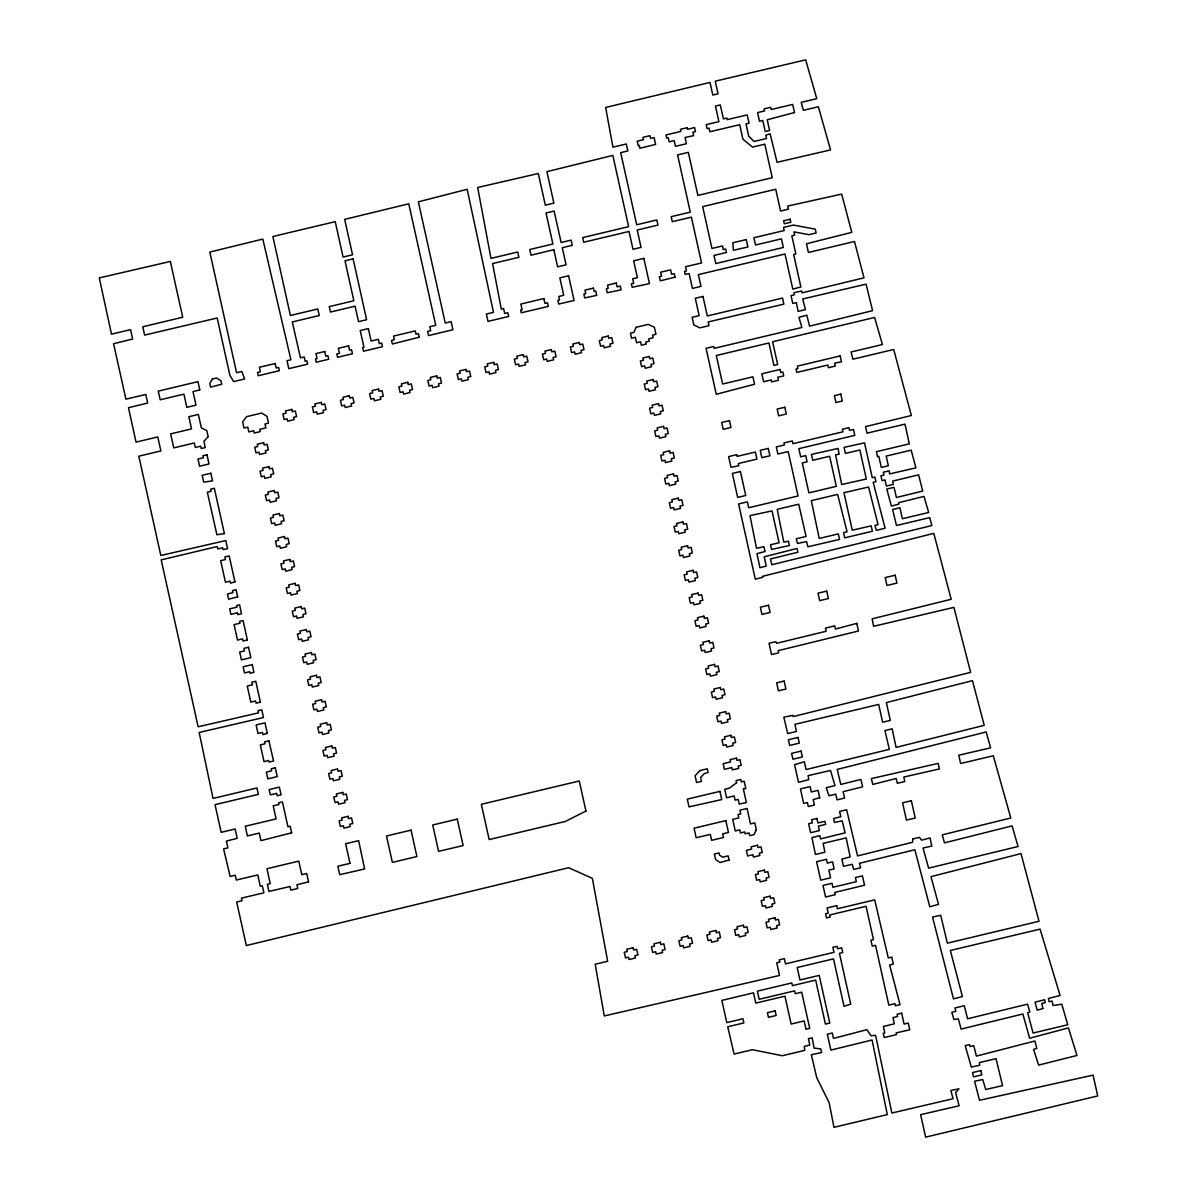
<?xml version="1.0" encoding="UTF-8"?>
<svg xmlns="http://www.w3.org/2000/svg" width="1197" height="1197" viewBox="0 0 1197 1197"><rect width="100%" height="100%" fill="white"/><g stroke="black" fill="none" stroke-linecap="round" stroke-linejoin="round"><path stroke-width="1.5" d="M912.907 838.932L912.503 842.299L857.561 855.915L846.623 809.756L839.606 811.431L840.803 816.788L833.785 818.464L834.444 822.489L842.149 820.828L845.112 832.858L820.529 838.902L819.81 835.611L811.94 837.661L815.441 854.478L824.883 852.234L823.147 843.376L846.174 837.885L850.169 856.947L841.865 859.117L843.481 866.374L852.249 864.279L853.626 869.411L860.643 867.75L859.431 863.306L914.852 849.75L929.8 906.772L938.508 904.348L930.982 876.653L1020.996 853.596L1039.011 921.271L947.351 943.176L940.692 915.286L932.538 917.037L953.47 998.897L962.418 996.547L950.343 950.478L1040.058 929.126L1060.093 995.5L1048.392 998.478L1049.111 1001.739L1052.088 1001.036L1053.091 1005.57L1061.799 1004.193L1067.754 1024.782L1033.086 1033.041L1027.684 1012.842L1029.809 1011.989L1027.595 1004.148L967.58 1018.782L964.228 1005.749L955.026 1007.934L955.79 1011.39L951.824 1012.333L953.904 1019.5L958.363 1018.797L961.086 1029.076L1022.866 1013.994L1029.615 1038.233L1068.442 1027.909L1076.971 1055.47L1038.637 1065.091L1033.535 1049.41L1036.797 1048.422L1034.911 1041.016L976.408 1056.098L973.76 1045.669L970.034 1046.552L969.6 1044.607L965.246 1045.639L971.306 1067.096L979.715 1065.225L979.46 1062.577L996.039 1058.627L1002.547 1085.634L985.744 1089.509L982.737 1079.544L974.597 1081.235L979.49 1100.282L1093.056 1075.13L1097.724 1095.928L925.625 1137.15L920.628 1114.661L959.156 1105.759L955.595 1092.696L958.977 1088.806L950.867 1090.482L953.021 1098.726L891.855 1113.015L875.606 1035.315L871.087 1035.779L866.837 1029.689L833.501 1038.398L832.304 1033.011L827.336 1034.193L830.868 1050.083L872.074 1040.013L887.306 1114.616L833.95 1127.32L829.162 1102.721L816.728 1077.629L811.327 1054.737L821.621 1052.537L820.798 1048.871L814.11 1048.153L812.15 1037.814L808.424 1038.697L809.83 1045.056L804.249 1046.387L804.803 1050.368L782.299 1055.724L752.404 1049.709L734.105 1054.063L727.731 1026.772L743.861 1022.926L742.933 1018.767L726.803 1022.612L721.866 1000.378L753.512 992.837L755.786 1003.101L784.948 996.173L791.127 1024.034L804.16 1020.936L806 1029.24L809.726 1028.358L801.691 992.178L795.227 993.719L794.584 990.862L759.182 999.286L757.372 991.146L791.816 982.946L792.414 985.64L815.666 980.104L825.436 1024.093L829.775 1023.061L819.197 975.405L799.97 979.984L797.202 967.52L833.501 958.872L844.02 1006.303L850.738 1004.178L839.456 953.351L842.718 952.573L841.656 947.8L837.616 948.757L837.077 946.318L832.888 947.321L834.01 952.318L785.501 963.869L784.334 958.617L779.322 959.799L779.816 961.999L776.718 962.747L779.531 975.45L604.29 1015.954L595.193 964.243L607.642 961.281L592.365 878.344L568.62 867.72L246.343 945.54L236.677 901.999L241.989 900.728L241.42 898.154L263.879 892.812L262.352 885.885L260.303 886.379L257.774 874.947L236.333 880.049L235.255 875.216L230.153 876.443L223.6 848.853L227.894 847.835L226.383 841.072L237.186 838.334L235.106 828.997L221.161 832.319L215.026 804.668L258.357 794.359L256.951 787.985L213.036 798.429L199.166 732.474L263.49 717.527L261.784 709.806L257.998 710.704L258.462 712.888L198.133 726.774L161.191 559.882L217.226 546.535L217.764 548.944L222.672 547.777L223.076 549.588L227.58 548.645L225.784 540.565L160.817 555.483L138.822 456.192L160.877 450.94L157.78 436.935L136.039 442.112L128.468 407.713L147.68 403.015L145.78 394.456L125.924 399.185L113.58 343.719L132.672 339.035L130.578 329.639L111.501 334.172L99.276 277.913L170.333 261.455L182.707 317.235L142.787 326.781L144.628 335.085L217.181 317.998L229.914 375.379L233.684 381.574L244.652 378.97L241.839 371.444L236.572 372.701L209.819 252.058L262.816 239.086L290.916 359.758L287.026 360.716L288.776 368.646L307.644 364.157L306.926 360.866L305.16 361.285L304.203 356.96L300.477 357.858L292.277 321.963L319.255 315.544L317.804 308.976L290.392 315.499L272.871 236.512L335.235 221.669L343.075 257.056L352.546 254.811L344.676 219.365L408.776 203.804L435.738 325.3L429.813 326.706L430.696 330.686L427.628 331.419L428.541 335.564L452.93 329.729L451.134 321.664L445.239 323.055L418.352 201.829L467.174 189.306L493.493 312.357L486.341 314.018L487.987 321.38L508.71 316.457L507.752 312.716L504.7 313.494L503.593 308.512L501.289 309.065L492.58 263.549L518.899 257.295L517.732 252.013L490.979 258.387L477.678 187.495L538.306 173.52L545.323 205.151L553.882 203.116L546.909 171.65L612.819 155.415L628.62 226.667L582.715 237.59L583.747 242.243L629.038 231.455L632.989 249.305L641.053 247.375L637.208 230.033L657.991 225.081L656.854 219.949L636.684 224.752L620.689 152.647L627.827 150.942L626.285 143.984L612.939 147.156L605.637 107.461L710.001 82.443L712.799 95.057L718.065 93.8L715.267 81.187L805.671 59.85L816.758 98.648L801.242 102.344L803.337 110.333L818.374 106.757L830.553 149.924L777.048 162.283L770.12 133.81L765.811 135.201L766.544 138.493L754.035 141.47L748.709 136.189L745.985 123.904L749.053 123.186L747.212 114.882L727.252 119.64L726.908 118.084L723.407 118.907L720.295 104.917L715.477 106.069L718.918 121.615L706.2 124.653L707.083 128.618L709.058 128.154L709.866 131.775L739.701 124.683L742.918 139.196L752.524 147.096L764.808 144.179L772.245 177.71L697.881 195.41L688.335 152.363L677.592 154.922L690.28 212.138L671.188 216.672L672.31 221.684L691.387 217.151L701.547 262.951L685.537 266.751L686.465 270.911L684.489 271.375L685.178 274.487L689.128 273.544L692.42 288.402L700.978 286.367L698.36 274.622L785.008 254.003L792.788 289.09L800.868 286.981L793.656 254.482L795.855 253.973L791.83 235.824L794.673 235.136L793.955 231.859L808.888 234.672L816.13 232.951L815.292 229.151L793.372 225.081L783.496 227.43L784.185 230.542L753.915 237.739L755.531 245.011L781.417 238.846L783.332 247.48L715.776 263.564L713.966 255.44L726.474 252.462L725.711 249.006L723.287 249.589L722.494 245.954L711.961 248.452L702.684 206.632L775.731 189.246L780.549 211.031L788.449 209.146L787.701 206.064L841.671 194.109L851.785 232.353L806.479 243.784L808.409 252.462L854.478 241.495L863.995 277.824L802.02 292.831L801.601 291.006L793.985 292.681L794.449 294.761L791.022 295.569L792.758 303.395L796.364 302.676L798.13 311.385L805.416 309.649L802.723 298.966L866.059 284.153L872.583 310.651L809.576 326.153L806.808 315.185L798.968 317.355L801.855 327.484L714.145 348.357L713.726 346.472L706.05 348.297L716.255 394.277L754.544 384.252L752.898 376.816L722.629 384.028L716.315 355.509L768.953 342.97L773.935 365.444L777.661 364.561L772.604 341.744L874.603 317.474L882.443 344.527L851.082 351.993L852.907 359.205L893.71 349.494L911.351 415.524L865.551 426.611L867.017 433.179L904.962 424.142L909.331 443.848L876.428 451.673L877.536 456.685L878.852 456.371L881.306 467.443L888.324 465.768L886.184 456.087L911.186 450.147L915.914 467.847L889.67 473.907L889.102 470.855L883.296 472.246L883.925 475.089L880.962 475.793L882.039 480.64L885.002 479.937L886.364 486.072L893.381 484.396L892.648 481.119L918.623 474.85L922.707 491.069L896.403 497.503L894.039 487.344L886.797 489.064L891.376 506.077L898.797 504.132L898.603 502.71L923.979 496.396L928.707 512.481L902.388 518.735L899.949 507.767L892.603 509.518L896.493 525.513L929.725 517.598L931.835 525.558L771.796 564.745L770.449 558.969L797.92 552.236L796.978 548.465L764.195 556.814L766.26 566.106L759.9 567.662L757.013 553.613L765.092 551.503L763.806 546.715L756.519 548.271L749.98 515.623L772.02 510.91L779.082 542.72L770.524 544.755L771.556 549.423L789.407 545.533L788.449 541.209L783.796 542.136L777.212 509.323L798.713 504.206L806.09 536.465L796.229 538.815L797.486 543.438L806.554 541.643L807.915 546.775L839.546 539.428L838.319 533.892L819.227 538.441L811.312 500.66L837.631 494.391L847.087 531.812L843.586 532.635L844.738 537.827L872.374 531.244L871.177 525.887L852.279 530.211L843.96 492.7L868.558 487.029L878.059 524.615L874.992 525.348L876.324 530.316L885.092 528.221L873.182 482.286L875.92 481.643L874.902 477.094L872.269 477.693L864.533 442.86L844.065 447.379L845.411 453.424L859.88 449.982L866.329 479.009L841.686 484.516L835.566 454.86L839.112 454.187L838.065 448.441L811.446 454.411L812.748 460.276L829.641 456.266L836.314 486.341L808.888 492.865L802.259 462.955L807.092 461.818L805.701 455.593L800.658 456.79L798.863 448.666L854.793 435.364L853.491 429.484L849.541 430.426L848.927 427.658L842.344 429.229L842.927 431.818L792.908 443.713L792.294 440.945L783.96 442.935L784.424 445.015L776.314 446.945L777.885 454.022L788.195 451.568L798.04 495.992L748.694 507.737L747.392 501.857L738.609 503.952L755.292 579.124L762.624 577.388L762.399 576.37L933.795 533.368L951.196 599.278L872.164 618.819L873.601 626.3L953.904 607.373L970.632 672.355L793.162 716.584L792.908 715.372L783.826 717.168L787.686 733.537L796.469 731.457L794.898 724.365L878.688 704.42L882.638 722.225L890.314 720.399L886.364 702.594L972.473 680.644L984.233 725.337L896.074 747.407L892.169 728.808L884.942 730.589L889.341 749.367L806.075 769.551L804.354 761.786L794.599 764.644L798.504 782.269L808.768 779.651L808.11 775.626L830.523 770.464L834.997 785.606L826.259 787.686L828.982 795.766L835.775 794.15L837.047 799.85L844.588 798.055L843.077 791.681L862.663 786.833L860.912 779.427L840.773 784.409L837.212 769.417L986.163 731.966L990.607 747.841L958.767 755.232L960.607 763.521L993.286 755.756L1010.792 818L942.248 834.863L944.493 842.868L1012.078 825.885L1018.063 846.503L928.618 868.124L923.007 847.985L931.805 846.07L930.009 837.945L921.495 840.159L919.491 837.361L912.907 838.932M636.146 327.275L633.931 332.362L630.46 333.185L631.582 338.197L635.338 337.3L636.55 342.761L640.59 341.803L641.353 345.215L646.26 344.048L645.796 341.998L649.268 341.175L648.744 338.826L653.113 337.778L652.56 335.085L655.956 334.307L654.385 327.245L648.28 324.387L636.146 327.275M756.324 829.835L753.945 834.623L749.651 835.656L749.053 832.917L745.162 833.83L744.743 831.9L740.449 832.932L739.776 829.865L735.272 830.942L732.714 819.347L738.833 817.895L738.085 814.514L740.748 813.885L739.926 810.174L747.063 808.484L750.489 823.925L754.783 822.908L756.324 829.835M212.393 379L209.789 383.474L210.612 387.14L221.729 384.237L220.936 380.691L216.582 377.998L212.393 379M246.642 416.631L242.647 421.898L244.008 428.032L247.764 427.149L248.826 431.922L253.734 430.755L254.243 433.03L260.303 431.593L259.794 429.304L265.869 427.868L265.001 423.992L268.472 423.169L266.961 416.347L261.664 413.055L246.642 416.631M208.158 436.681L203.879 441.349L205.256 447.573L201.201 448.531L200.692 446.197L195.306 447.483L194.318 442.98L173.745 447.887L170.632 433.883L191.535 428.9L188.842 416.721L198.373 414.446L201.365 427.928L206.797 430.546L208.158 436.681M699.946 770.554L695.083 775.776L696.594 782.539L701.487 781.372L700.634 777.511L704.285 773.591L708.13 772.514L707.307 768.803L699.946 770.554M736.619 782.673L729.557 788.12L724.739 789.257L726.624 797.756L734.18 795.96L735.108 800.135L738.175 799.416L739.207 804.085L746.389 802.544L743.322 788.703L745.821 788.628L744.175 781.207L741.377 781.88L740.853 779.456L736.155 780.579L736.619 782.673M585.932 811.042L565.403 821.441L489.169 839.576L481.344 804.294L579.273 780.998L585.932 811.042M267.305 733.237L262.996 734.674L262.502 732.429L258.013 733.492L256.113 724.963L265.001 722.853L267.305 733.237M1042.886 1008.502L1037.26 1010.208L1035.031 1002.188L1044.637 999.719L1045.25 1002.488L1041.779 1003.49L1042.886 1008.502M234.941 581.877L230.527 583.163L230.063 581.114L225.44 582.221L220.667 560.705L225.44 559.568L224.856 556.949L229.196 555.932L234.941 581.877M281.041 794.688L277.195 795.766L276.657 793.357L270.327 794.868L269.145 789.556L279.365 787.117L281.041 794.688M729.048 860.044L719.921 862.543L715.597 859.506L714.385 854.045L719.083 852.922L719.577 855.182L722.599 857.172L728.12 855.855L729.048 860.044M247.36 639.901L243.051 641.038L242.572 638.884L237.515 640.081L234.088 624.61L240.013 623.203L239.609 621.378L243.066 620.555L247.36 639.901M260.392 702.1L256.188 703.208L255.589 700.963L250.816 702.1L247.255 686.046L252.462 684.819L251.879 682.2L255.784 681.273L260.392 702.1M819.721 797.786L813.182 799.521L814.409 805.057L808.274 806.524L807.391 802.544L803.651 803.426L800.434 788.913L810.085 786.609L811.282 791.965L818.075 790.349L819.721 797.786M794.509 112.548L767.232 119.76L769.611 130.473L765.227 131.52L762.773 120.463L759.482 121.241L757.566 112.608L764.584 110.932L764.12 108.852L770.703 107.296L771.197 109.54L792.698 104.423L794.509 112.548M224.393 533.578L216.896 534.76L207.365 492.221L211.061 491.339L210.582 489.199L214.338 488.301L224.393 533.578M856.783 623.383L835.446 629.038L834.743 625.866L825.436 628.081L826.139 631.253L776.569 643.313L775.865 641.682L769.043 643.298L771.541 654.55L778.678 652.844L778.185 650.644L858.473 630.999L856.783 623.383M639.378 145.495L638.225 145.795L637.208 141.156L643.462 139.735L642.969 137.326L649.986 135.665L650.599 138.418L654.116 137.595L655.627 144.418L639.856 148.263L639.378 145.495M199.779 389.848L192.986 391.599L195.994 405.155L186.837 407.339L183.919 394.142L160.189 399.783L158.258 391.105L197.969 381.663L199.779 389.848M291.649 832.828L260.916 840.653L259.24 833.082L247.39 835.91L245.25 826.244L276.088 818.913L273.2 805.865L278.916 804.519L278.557 802.903L282.447 801.975L287.938 826.768L290.183 826.229L291.649 832.828M896.269 778.484L872.793 784.424L871.356 778.589L938.179 763.402L939.406 768.938L903.795 777.048L904.797 781.536L897.331 783.317L896.269 778.484M419.219 337.24L392.392 343.988L391.509 340.382L394.367 339.694L393.559 336.073L415.269 330.896L416.002 334.187L418.411 333.604L419.219 337.24M237.679 596.914L228.597 599.203L227.445 593.966L232.936 592.65L232.472 590.6L236.093 589.747L237.679 596.914M308.542 881.845L296.931 884.778L297.754 888.473L290.811 890.119L290.018 886.513L268.951 891.436L267.38 884.344L270.238 883.67L266.931 868.708L298.786 861.122L301.779 874.633L306.686 873.466L308.542 881.845M675.033 277.165L660.34 280.846L659.338 276.716L661.537 276.193L660.654 272.228L670.634 269.849L671.607 274.263L674.24 273.634L675.033 277.165M864.518 885.196L834.728 892.468L835.222 894.713L825.571 897.017L822.997 885.436L831.99 883.296L832.873 887.276L856.349 881.68L855.421 877.536L862.453 875.86L864.518 885.196M553.822 249.709L531.034 255.215L529.762 249.515L552.909 244.008L546.027 212.991L554.136 211.061L561.124 242.512L571.104 240.133L572.256 245.325L562.276 247.689L566.061 264.806L557.622 266.811L553.822 249.709M687.258 127.705L680.45 129.321L680.913 131.386L665.996 134.947L666.684 138.059L668.225 137.685L669.138 141.83L674.18 140.633L675.452 146.333L686.42 143.73L685.043 137.505L693.632 135.65L692.868 132.194L695.502 131.565L694.619 127.585L687.602 129.261L687.258 127.705M353.115 258.896L345.005 260.826L353.848 300.761L329.25 306.612L330.462 312.043L355.06 306.178L358.546 321.649L366.611 319.734L353.115 258.896M790.11 219.216L783.631 220.757L784.304 223.779L790.783 222.238L790.11 219.216M568.605 275.759L559.837 277.839L563.712 295.3L558.775 296.467L559.553 300.013L557.907 300.402L558.715 304.038L574.096 300.462L568.605 275.759M643.851 258.387L633.647 260.826L637.388 277.674L632.674 278.796L633.662 283.285L631.358 283.839L632.136 287.295L649.447 283.629L643.851 258.387M368.347 328.606L360.222 330.537L363.933 347.205L362.646 347.504L363.469 351.23L382.516 346.696L381.708 343.075L379.299 343.644L378.342 339.32L371.1 341.04L368.347 328.606M746.24 239.58L732.863 242.752L733.372 250.278L747.886 247.001L746.24 239.58M543.872 298.562L520.845 304.038L522.116 309.739L520.62 310.068L521.219 312.776L548.286 306.432L547.478 302.796L544.949 303.395L543.872 298.562M275.175 363.514L259.39 367.27L260.377 371.758L257.535 372.447L258.253 375.723L279.32 370.711L278.587 367.434L276.178 368.003L275.175 363.514M324.701 351.544L315.933 353.624L317.04 358.636L315.514 359.01L316.217 362.212L328.726 359.235L327.933 355.689L325.749 356.212L324.701 351.544M348.611 345.858L338.302 348.312L339.424 353.324L336.791 353.938L337.539 357.319L352.457 353.758L351.544 349.704L349.569 350.167L348.611 345.858M593.413 288.133L584.959 290.153L585.737 293.609L583.867 294.043L584.735 297.933L596.734 295.345L595.777 291.036L594.131 291.425L593.413 288.133M616.29 283.061L607.522 285.14L608.211 288.253L606.355 288.701L607.253 292.756L621.138 289.809L620.315 286.098L617.143 286.861L616.29 283.061M702.983 296.452L695.292 298.277L699.153 315.664L692.135 317.325L693.841 325L699.901 327.843L708.998 325.674L708.175 321.963L783.885 304.128L782.539 298.068L707.307 315.978L702.983 296.452M291.829 409.434L285.44 410.96L285.948 413.234L282.911 413.953L284.168 419.578L287.205 418.86L287.714 421.194L294.103 419.668L293.594 417.334L296.587 416.631L295.33 410.99L292.337 411.708L291.829 409.434M321.305 402.416L314.901 403.943L315.41 406.217L312.372 406.935L313.629 412.576L316.666 411.843L317.175 414.177L323.564 412.666L323.055 410.332L326.048 409.613L324.806 403.988L321.798 404.691L321.305 402.416M349.315 395.758L342.926 397.269L343.434 399.544L340.397 400.277L341.654 405.903L344.676 405.185L345.2 407.519L351.589 405.992L351.065 403.658L354.073 402.94L352.816 397.314L349.823 398.032L349.315 395.758M378.536 389.04L372.147 390.551L372.656 392.825L369.619 393.559L370.875 399.185L373.898 398.466L374.422 400.8L380.811 399.274L380.302 396.94L383.294 396.237L382.038 390.596L379.045 391.314L378.536 389.04M523.254 354.596L516.865 356.108L517.373 358.397L514.336 359.115L515.593 364.741L518.615 364.023L519.139 366.357L525.528 364.831L525.019 362.496L528.012 361.793L526.755 356.152L523.762 356.871L523.254 354.596M407.773 382.322L401.369 383.848L401.878 386.122L398.84 386.84L400.097 392.466L403.135 391.748L403.643 394.082L410.032 392.556L409.524 390.222L412.516 389.519L411.274 383.878L408.267 384.596L407.773 382.322M436.755 375.903L430.366 377.414L430.86 379.703L427.838 380.422L429.08 386.047L432.117 385.329L432.641 387.663L439.03 386.137L438.506 383.803L441.498 383.1L440.257 377.459L437.264 378.177L436.755 375.903M493.658 362.362L487.269 363.873L487.778 366.147L484.74 366.88L485.982 372.506L489.019 371.788L489.543 374.122L495.932 372.596L495.408 370.262L498.416 369.559L497.159 363.918L494.166 364.636L493.658 362.362M466.022 369.409L459.633 370.935L460.142 373.21L457.104 373.928L458.361 379.569L461.399 378.836L461.907 381.17L468.296 379.658L467.788 377.324L470.78 376.606L469.523 370.98L466.531 371.683L466.022 369.409M579.258 342.462L572.869 343.988L573.378 346.262L570.341 346.98L571.597 352.621L574.62 351.888L575.144 354.222L581.533 352.711L581.009 350.377L584.016 349.659L582.759 344.033L579.767 344.736L579.258 342.462M551.338 349.584L544.949 351.11L545.458 353.384L542.421 354.103L543.677 359.743L546.7 359.01L547.224 361.344L553.613 359.833L553.089 357.499L556.096 356.781L554.839 351.155L551.847 351.858L551.338 349.584M608.241 336.043L601.852 337.569L602.36 339.843L599.323 340.561L600.58 346.202L603.602 345.469L604.126 347.803L610.515 346.292L610.006 343.958L612.999 343.24L611.742 337.614L608.749 338.317L608.241 336.043M206.976 454.8L202.921 455.758L203.37 457.748L197.984 459.035L199.585 466.202L209.011 463.957L206.976 454.8M263.639 442.74L257.25 444.267L257.759 446.541L254.722 447.259L255.978 452.885L259.001 452.167L259.525 454.501L265.914 452.975L265.39 450.656L268.397 449.937L267.14 444.296L264.148 445.015L263.639 442.74M649.268 356.467L642.879 357.993L643.388 360.267L640.35 360.985L641.607 366.626L644.629 365.908L645.153 368.242L651.542 366.716L651.018 364.382L654.026 363.664L652.769 358.038L649.776 358.741L649.268 356.467M210.852 473.264L202.173 475.314L203.699 482.152L212.527 480.865L210.852 473.264M268.951 466.635L262.547 468.162L263.056 470.436L260.018 471.154L261.275 476.795L264.313 476.062L264.821 478.396L271.21 476.885L270.702 474.551L273.694 473.832L272.452 468.207L269.445 468.91L268.951 466.635M653.158 379.509L646.769 381.035L647.278 383.309L644.24 384.028L645.497 389.653L648.52 388.935L649.043 391.269L655.432 389.743L654.924 387.409L657.916 386.706L656.659 381.065L653.667 381.783L653.158 379.509M780.055 369.469L761.846 373.793L763.611 381.738L771.212 379.928L771.646 381.888L778.469 380.272L777.781 377.205L783.706 375.933L782.838 371.998L780.728 372.491L780.055 369.469M274.248 490.531L267.859 492.057L268.352 494.331L265.33 495.049L266.572 500.69L269.609 499.972L270.133 502.306L276.522 500.78L275.998 498.446L278.991 497.728L277.749 492.102L274.756 492.805L274.248 490.531M840.174 355.928L797.367 366.117L797.905 368.556L796.05 369.005L796.813 372.432L827.83 365.04L828.429 367.733L835.252 366.102L834.593 363.17L841.476 361.793L840.174 355.928M658.515 403.628L652.126 405.155L652.634 407.429L649.597 408.147L650.839 413.788L653.876 413.07L654.4 415.389L660.789 413.878L660.265 411.544L663.273 410.825L662.016 405.199L659.023 405.903L658.515 403.628M279.35 513.528L272.946 515.039L273.455 517.313L270.432 518.047L271.674 523.673L274.712 522.954L275.22 525.288L281.609 523.762L281.1 521.428L284.093 520.725L282.851 515.084L279.844 515.802L279.35 513.528M663.557 426.386L657.168 427.913L657.677 430.187L654.639 430.905L655.896 436.546L658.934 435.828L659.442 438.162L665.831 436.636L665.323 434.302L668.315 433.583L667.058 427.957L664.066 428.676L663.557 426.386M784.828 407.249L777.152 409.075L778.649 415.823L786.324 413.997L784.828 407.249M729.452 420.626L721.701 422.466L723.212 429.304L730.963 427.464L729.452 420.626M840.788 394.112L834.429 395.623L835.97 402.536L842.329 401.025L840.788 394.112M284.437 536.51L278.048 538.037L278.557 540.311L275.519 541.029L276.776 546.67L279.814 545.937L280.322 548.271L286.711 546.76L286.203 544.426L289.195 543.707L287.938 538.081L284.946 538.785L284.437 536.51M669.587 450.835L663.198 452.361L663.707 454.636L660.669 455.354L661.926 460.995L664.963 460.261L665.472 462.596L671.861 461.084L671.352 458.75L674.345 458.032L673.088 452.406L670.096 453.109L669.587 450.835M289.824 559.433L283.435 560.944L283.943 563.233L280.906 563.952L282.163 569.577L285.2 568.859L285.709 571.193L292.098 569.667L291.589 567.333L294.582 566.63L293.34 560.989L290.332 561.707L289.824 559.433M736.679 454.665L728.614 456.596L730.993 467.339L738.803 465.738L738.325 463.538L756.923 459.109L755.352 452.032L737.053 456.386L736.679 454.665M768.279 448.441L760.215 450.356L761.846 457.688L769.91 455.773L768.279 448.441M673.492 473.877L667.103 475.389L667.597 477.663L664.574 478.396L665.816 484.022L668.854 483.304L669.362 485.638L675.751 484.112L675.243 481.778L678.235 481.074L676.993 475.433L673.986 476.152L673.492 473.877M740.419 471.528L732.355 473.458L737.666 497.413L745.731 495.483L740.419 471.528M295.135 583.328L288.746 584.854L289.24 587.129L286.218 587.847L287.46 593.488L290.497 592.754L291.006 595.089L297.41 593.577L296.886 591.243L299.878 590.525L298.637 584.884L295.644 585.602L295.135 583.328M678.265 498.132L671.876 499.658L672.37 501.932L669.347 502.65L670.589 508.291L673.627 507.573L674.135 509.892L680.539 508.381L680.016 506.047L683.008 505.329L681.766 499.703L678.759 500.406L678.265 498.132M237.41 612.834L230.886 614.39L229.704 608.839L237.051 607.133L236.692 605.517L239.595 604.844L241.48 613.747L237.799 614.615L237.41 612.834M301.195 606.565L294.806 608.091L295.315 610.365L292.277 611.083L293.534 616.724L296.557 615.991L297.08 618.325L303.469 616.814L302.946 614.48L305.953 613.762L304.696 608.121L301.704 608.839L301.195 606.565M682.933 521.937L676.544 523.463L677.053 525.737L674.016 526.456L675.258 532.096L678.295 531.378L678.819 533.712L685.208 532.186L684.684 529.852L687.691 529.134L686.435 523.508L683.442 524.226L682.933 521.937M306.297 629.547L299.908 631.073L300.417 633.348L297.38 634.066L298.622 639.707L301.659 638.989L302.183 641.323L308.572 639.797L308.048 637.462L311.055 636.744L309.799 631.118L306.806 631.836L306.297 629.547M248.542 647.293L243.919 648.385L244.472 650.884L239.714 652.021L241.45 659.876L250.846 657.647L248.542 647.293M687.602 545.757L681.213 547.268L681.721 549.543L678.684 550.276L679.941 555.902L682.963 555.184L683.487 557.518L689.876 555.992L689.367 553.657L692.36 552.954L691.103 547.313L688.11 548.031L687.602 545.757M252.238 664.619L243.126 666.789L244.502 672.923L249.694 671.697L250.053 673.283L253.959 672.355L252.238 664.619M311.4 652.545L305.011 654.056L305.504 656.345L302.482 657.063L303.724 662.689L306.761 661.971L307.285 664.305L313.674 662.779L313.15 660.445L316.143 659.742L314.901 654.101L311.908 654.819L311.4 652.545M693.063 570.326L686.674 571.852L687.168 574.126L684.145 574.844L685.387 580.485L688.425 579.767L688.933 582.101L695.337 580.575L694.814 578.241L697.806 577.523L696.564 571.897L693.557 572.615L693.063 570.326M316.442 675.303L310.053 676.829L310.562 679.103L307.524 679.821L308.781 685.447L311.804 684.729L312.327 687.063L318.716 685.537L318.207 683.218L321.2 682.499L319.943 676.859L316.951 677.577L316.442 675.303M698.105 593.099L691.716 594.61L692.225 596.884L689.188 597.617L690.445 603.243L693.467 602.525L693.991 604.859L700.38 603.333L699.856 600.999L702.863 600.296L701.607 594.655L698.614 595.373L698.105 593.099M321.559 699.721L315.17 701.247L315.679 703.522L312.641 704.24L313.883 709.881L316.921 709.148L317.444 711.482L323.833 709.971L323.31 707.636L326.317 706.918L325.06 701.292L322.068 701.996L321.559 699.721M703.836 616.171L697.447 617.697L697.956 619.971L694.918 620.689L696.16 626.315L699.198 625.597L699.721 627.931L706.11 626.42L705.587 624.086L708.579 623.368L707.337 617.727L704.345 618.445L703.836 616.171M826.708 591.109L818.015 593.173L819.676 600.64L828.354 598.56L826.708 591.109M768.474 605.278L760.364 607.208L761.95 614.39L770.075 612.46L768.474 605.278M895.176 575.218L885.196 577.597L886.932 585.468L896.912 583.089L895.176 575.218M326.661 722.719L320.272 724.23L320.766 726.504L317.744 727.237L318.986 732.863L322.023 732.145L322.532 734.479L328.936 732.953L328.412 730.619L331.404 729.901L330.163 724.275L327.17 724.993L326.661 722.719M268.876 740.823L264.582 741.841L265.016 743.771L260.318 744.893L264.028 761.636L268.726 760.514L269.086 762.115L273.589 761.053L268.876 740.823M709.282 640.754L702.893 642.265L703.402 644.555L700.365 645.273L701.622 650.899L704.644 650.18L705.168 652.515L711.557 650.988L711.048 648.654L714.04 647.951L712.784 642.31L709.791 643.028L709.282 640.754M331.808 745.926L325.419 747.452L325.928 749.726L322.891 750.444L324.133 756.085L327.17 755.352L327.694 757.686L334.083 756.175L333.559 753.841L336.552 753.122L335.31 747.497L332.317 748.2L331.808 745.926M275.28 767.756L271.195 768.728L271.659 770.823L266.347 772.095L267.844 778.843L277.24 776.614L275.28 767.756M714.534 664.425L708.145 665.936L708.654 668.225L705.617 668.943L706.873 674.569L709.896 673.851L710.42 676.185L716.808 674.659L716.3 672.325L719.292 671.622L718.035 665.981L715.043 666.699L714.534 664.425M337.539 768.998L331.15 770.524L331.644 772.798L328.621 773.516L329.863 779.157L332.901 778.439L333.409 780.773L339.813 779.247L339.29 776.913L342.282 776.195L341.04 770.569L338.033 771.287L337.539 768.998M720.265 687.497L713.876 689.023L714.385 691.297L711.347 692.016L712.589 697.656L715.626 696.923L716.15 699.257L722.539 697.746L722.015 695.412L725.023 694.694L723.766 689.068L720.774 689.771L720.265 687.497M784.14 681.078L776.673 682.844L778.439 690.804L785.905 689.023L784.14 681.078M342.731 792.444L336.342 793.97L336.851 796.244L333.813 796.963L335.07 802.603L338.093 801.87L338.616 804.204L345.005 802.693L344.497 800.359L347.489 799.641L346.232 794.015L343.24 794.718L342.731 792.444M725.621 711.631L719.232 713.143L719.726 715.417L716.704 716.15L717.946 721.776L720.983 721.058L721.492 723.392L727.896 721.866L727.372 719.532L730.365 718.828L729.123 713.188L726.115 713.906L725.621 711.631M348.043 816.339L341.639 817.865L342.147 820.14L339.11 820.858L340.367 826.499L343.404 825.78L343.913 828.115L350.302 826.588L349.793 824.254L352.786 823.536L351.544 817.91L348.536 818.628L348.043 816.339M730.873 735.302L724.484 736.813L724.978 739.088L721.956 739.821L723.197 745.447L726.235 744.729L726.744 747.063L733.133 745.536L732.624 743.202L735.616 742.499L734.374 736.858L731.367 737.576L730.873 735.302M798.025 737.442L788.374 739.746L789.646 745.447L799.297 743.142L798.025 737.442M411.05 830.134L386.496 835.985L392.362 862.379L416.9 856.543L411.05 830.134M457.269 819.137L432.716 824.987L438.566 851.381L463.119 845.546L457.269 819.137M736.469 758.135L730.08 759.646L730.589 761.935L723.153 763.701L724.394 769.327L731.831 767.561L732.355 769.895L738.744 768.369L738.22 766.035L741.227 765.332L739.97 759.691L736.978 760.409L736.469 758.135M801.062 751.103L791.621 753.347L792.923 759.227L802.364 756.983L801.062 751.103M350.003 863.351L337.868 866.239L339.739 874.663L364.621 868.977L358.651 840.683L345.634 843.705L350.003 863.351M719.936 791.367L687.302 799.132L689.008 806.868L721.761 799.566L719.936 791.367M725.816 820.633L694.051 828.204L696.16 837.765L710.315 834.384L711.631 840.309L723.482 837.496L722.674 833.845L728.449 832.469L725.816 820.633M816.923 818.464L811.656 819.721L812.344 822.833L808.618 823.716L810.608 832.708L819.391 830.613L818.389 826.125L825.631 824.404L824.942 821.292L817.925 822.967L816.923 818.464M911.366 800.718L902.583 802.813L906.413 820.095L915.196 818L911.366 800.718M757.521 845.291L751.132 846.818L751.641 849.092L746.359 850.349L747.616 855.975L752.898 854.718L753.407 857.052L759.796 855.541L759.287 853.207L762.28 852.488L761.023 846.863L758.03 847.566L757.521 845.291M764.314 870.114L757.925 871.625L758.434 873.9L755.397 874.633L756.654 880.259L759.691 879.541L760.2 881.875L766.589 880.349L766.08 878.014L769.072 877.311L767.831 871.67L764.823 872.389L764.314 870.114M826.454 859.326L816.578 861.675L820.678 880.169L830.553 877.82L828.818 870.039L834.129 868.962L832.558 861.87L827.292 863.127L826.454 859.326M770.105 896.179L763.716 897.705L764.225 899.979L761.187 900.698L762.429 906.338L765.467 905.605L765.99 907.939L772.379 906.428L771.856 904.094L774.863 903.376L773.606 897.75L770.614 898.453L770.105 896.179M633.168 947.74L626.779 949.266L627.288 951.54L624.25 952.273L625.507 957.899L628.53 957.181L629.053 959.515L635.442 957.989L634.919 955.655L637.926 954.937L636.669 949.311L633.677 950.029L633.168 947.74M660.34 942.293L653.951 943.82L654.46 946.094L651.422 946.812L652.679 952.453L655.702 951.72L656.225 954.054L662.614 952.543L662.106 950.209L665.098 949.49L663.841 943.864L660.849 944.568L660.34 942.293M687.781 936.099L681.392 937.625L681.901 939.899L678.864 940.618L680.12 946.258L683.143 945.54L683.667 947.874L690.056 946.348L689.547 944.014L692.539 943.296L691.282 937.67L688.29 938.373L687.781 936.099M715.776 930.458L709.387 931.984L709.896 934.259L706.858 934.977L708.115 940.618L711.138 939.884L711.661 942.219L718.05 940.707L717.527 938.373L720.534 937.655L719.277 932.014L716.285 932.732L715.776 930.458M743.427 925.236L737.038 926.747L737.547 929.022L734.509 929.755L735.766 935.381L738.803 934.662L739.312 936.997L745.701 935.47L745.192 933.136L748.185 932.433L746.943 926.792L743.936 927.51L743.427 925.236M774.893 917.74L768.504 919.266L768.998 921.54L765.975 922.259L767.217 927.899L770.255 927.181L770.763 929.515L777.167 927.989L776.644 925.655L779.636 924.937L778.394 919.311L775.387 920.029L774.893 917.74M836.718 905.635L827.067 907.939L828.219 913.131L825.586 913.745L826.514 917.904L830.239 917.007L829.775 914.942L866.074 906.294L873.481 939.66L870.952 940.258L872.254 946.124L875.546 945.346L888.817 1005.151L894.952 1003.684L895.416 1005.764L900.024 1004.657L889.595 964.932L893.321 964.049L891.795 957.136L888.279 957.959L874.708 899.875L837.406 908.747L836.718 905.635M775.132 1010.852L767.382 1012.692L768.414 1017.345L776.165 1015.49L775.132 1010.852M901.685 1013.186L897.077 1014.278L897.57 1016.522L892.962 1017.63L894.354 1023.839L883.386 1026.457L884.792 1032.846L883.266 1033.22L884.224 1037.53L896.508 1034.612L896.164 1032.876L909.765 1029.824L908.269 1023.076L904.094 1024.078L901.685 1013.186M980.822 1070.612L972.533 1072.587L973.475 1076.866L981.779 1074.891L980.822 1070.612"/></g></svg>
